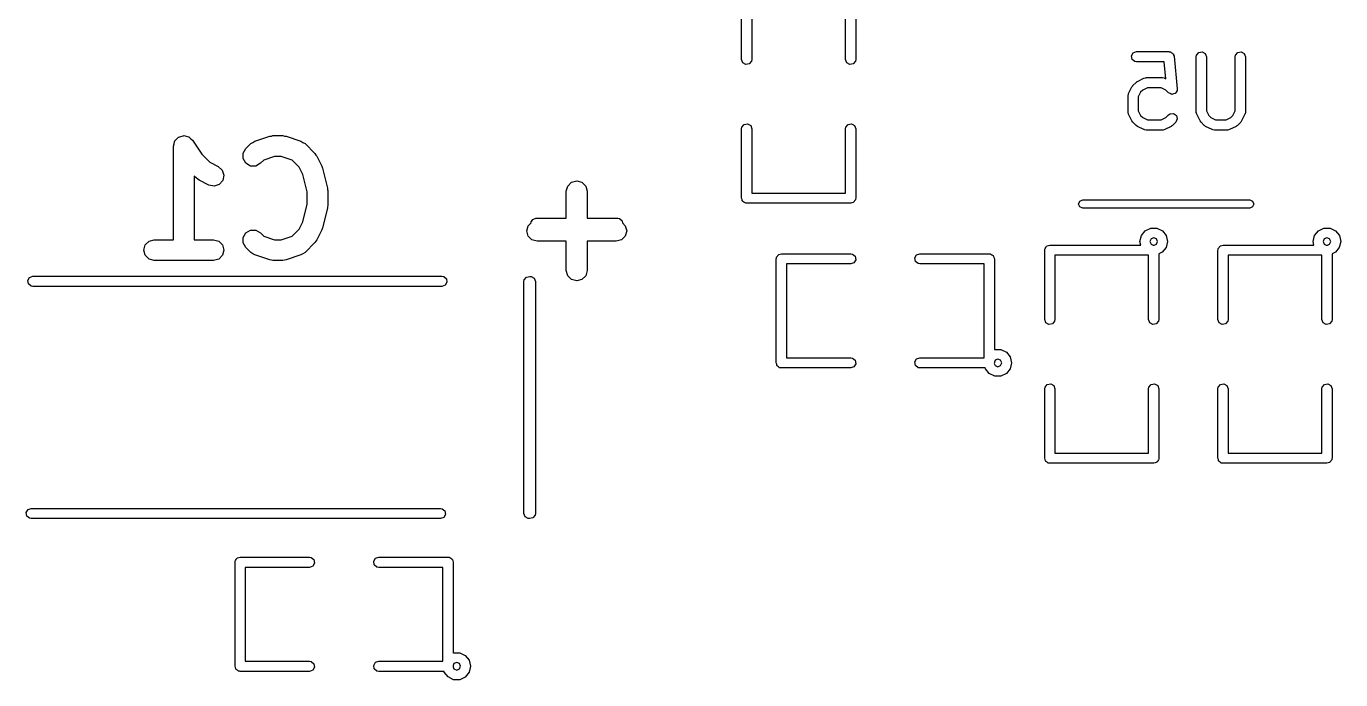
# Model space of a CAD drawing. Extents: x 0.07 to 3.42, y 0.45 to 1.55.
# Drawn here: x 0.96 to 1.719, y 0.477 to 0.854 of the extents above; entities that cross this region are included whole.
import ezdxf

# ---------------------------------------------------------------- set-up
doc = ezdxf.new("R2010")
doc.units = 0
doc.header["$MEASUREMENT"] = 0
doc.layers.add('BLACK', color=7, linetype='CONTINUOUS')

msp = doc.modelspace()

# ---------------------------------------------------------------- linework, layer by layer
at = {"layer": 'BLACK', "linetype": 'CONTINUOUS'}
for p, q in [((1.37335, 0.834764), (1.37335, 0.874764)), ((1.37925, 0.871811), (1.37925, 0.834764)), ((1.43335, 0.834764), (1.43335, 0.871811)), ((1.43925, 0.872581), (1.43925, 0.834764)), ((1.5984, 0.836836), (1.5994, 0.838586)), ((1.59875, 0.834847), (1.5984, 0.836836)), ((1.5994, 0.838586), (1.6013, 0.839276)), ((1.6013, 0.839276), (1.62005, 0.839276)), ((1.62005, 0.839276), (1.6202, 0.839249)), ((1.6202, 0.839249), (1.62027, 0.839268)), ((1.62027, 0.839268), (1.62038, 0.839218)), ((1.62038, 0.839218), (1.62106, 0.839098)), ((1.62106, 0.839098), (1.62154, 0.838695)), ((1.62154, 0.838695), (1.62211, 0.838437)), ((1.62211, 0.838437), (1.62229, 0.838065)), ((1.62229, 0.838065), (1.62261, 0.8378)), ((1.62261, 0.8378), (1.62272, 0.837182)), ((1.62272, 0.837182), (1.62299, 0.836617)), ((1.62299, 0.836617), (1.62486, 0.81787)), ((1.63585, 0.836324), (1.63602, 0.837334)), ((1.63585, 0.804453), (1.63585, 0.836324)), ((1.63602, 0.837334), (1.63732, 0.838881)), ((1.63732, 0.838881), (1.63931, 0.839231)), ((1.63931, 0.839231), (1.64106, 0.838222)), ((1.64106, 0.838222), (1.64175, 0.836324)), ((1.64175, 0.836324), (1.64175, 0.80515)), ((1.65834, 0.836324), (1.65852, 0.837334)), ((1.65834, 0.80515), (1.65834, 0.836324)), ((1.65852, 0.837334), (1.65982, 0.838881)), ((1.65982, 0.838881), (1.66181, 0.839231)), ((1.66181, 0.839231), (1.66356, 0.838222)), ((1.66356, 0.838222), (1.66425, 0.836324)), ((1.66425, 0.836324), (1.66425, 0.804453)), ((1.37404, 0.832866), (1.37335, 0.834764)), ((1.37579, 0.831856), (1.37404, 0.832866)), ((1.37778, 0.832207), (1.37579, 0.831856)), ((1.37907, 0.833754), (1.37778, 0.832207)), ((1.37925, 0.834764), (1.37907, 0.833754)), ((1.43404, 0.832866), (1.43335, 0.834764)), ((1.43579, 0.831856), (1.43404, 0.832866)), ((1.43778, 0.832207), (1.43579, 0.831856)), ((1.43907, 0.833754), (1.43778, 0.832207)), ((1.43925, 0.834764), (1.43907, 0.833754)), ((1.60029, 0.833549), (1.59875, 0.834847)), ((1.6013, 0.833371), (1.60029, 0.833549)), ((1.61738, 0.833371), (1.6013, 0.833371)), ((1.61836, 0.823599), (1.61738, 0.833371)), ((1.59922, 0.819664), (1.60109, 0.821539)), ((1.60109, 0.821539), (1.60181, 0.822045)), ((1.60181, 0.822045), (1.60186, 0.822092)), ((1.60186, 0.822092), (1.60561, 0.823966)), ((1.60561, 0.823966), (1.60659, 0.824259)), ((1.60659, 0.824259), (1.60676, 0.824218)), ((1.60676, 0.824218), (1.60693, 0.824278)), ((1.60693, 0.824278), (1.6163, 0.824278)), ((1.6163, 0.824278), (1.61731, 0.8241)), ((1.61731, 0.8241), (1.61745, 0.823987)), ((1.61745, 0.823987), (1.61762, 0.823966)), ((1.61762, 0.823966), (1.61836, 0.823599)), ((1.59648, 0.813826), (1.59665, 0.814836)), ((1.59648, 0.804453), (1.59648, 0.813826)), ((1.59665, 0.814836), (1.59677, 0.814972)), ((1.59677, 0.814972), (1.59679, 0.815147)), ((1.59679, 0.815147), (1.59866, 0.818896)), ((1.59866, 0.818896), (1.59919, 0.819605)), ((1.59919, 0.819605), (1.59922, 0.819664)), ((1.60373, 0.815827), (1.60238, 0.813129)), ((1.60238, 0.813129), (1.60238, 0.80515)), ((1.60493, 0.817024), (1.60373, 0.815827)), ((1.60762, 0.818373), (1.60493, 0.817024)), ((1.6156, 0.818373), (1.60762, 0.818373)), ((1.6183, 0.817024), (1.6156, 0.818373)), ((1.61984, 0.815488), (1.6183, 0.817024)), ((1.61986, 0.81548), (1.61984, 0.815488)), ((1.61986, 0.815462), (1.61986, 0.81548)), ((1.62077, 0.815053), (1.61986, 0.815462)), ((1.62167, 0.814634), (1.62077, 0.815053)), ((1.62169, 0.814639), (1.62167, 0.814634)), ((1.6217, 0.814631), (1.62169, 0.814639)), ((1.62266, 0.8149), (1.6217, 0.814631)), ((1.62362, 0.815157), (1.62266, 0.8149)), ((1.62363, 0.815173), (1.62362, 0.815157)), ((1.62365, 0.815178), (1.62363, 0.815173)), ((1.62421, 0.816), (1.62365, 0.815178)), ((1.62478, 0.816812), (1.62421, 0.816)), ((1.62479, 0.816847), (1.62478, 0.816831)), ((1.62478, 0.816831), (1.62478, 0.816812)), ((1.62486, 0.81787), (1.62479, 0.816847)), ((1.60238, 0.80515), (1.60373, 0.802452)), ((1.64175, 0.80515), (1.6431, 0.802452)), ((1.65699, 0.802452), (1.65834, 0.80515)), ((1.37352, 0.795774), (1.37482, 0.797321)), ((1.37482, 0.797321), (1.37681, 0.797672)), ((1.37681, 0.797672), (1.37856, 0.796662)), ((1.43352, 0.795774), (1.43482, 0.797321)), ((1.43482, 0.797321), (1.43681, 0.797672)), ((1.43681, 0.797672), (1.43856, 0.796662)), ((1.59654, 0.804287), (1.59648, 0.804453)), ((1.59649, 0.804115), (1.59654, 0.804287)), ((1.59679, 0.803132), (1.59649, 0.804115)), ((1.59866, 0.799383), (1.59679, 0.803132)), ((1.59871, 0.799338), (1.59866, 0.799383)), ((1.59922, 0.798615), (1.59871, 0.799338)), ((1.60109, 0.79674), (1.59922, 0.798615)), ((1.60373, 0.802452), (1.60493, 0.801255)), ((1.60493, 0.801255), (1.60762, 0.799906)), ((1.60762, 0.799906), (1.6156, 0.799906)), ((1.6156, 0.799906), (1.6183, 0.801255)), ((1.6183, 0.801255), (1.61984, 0.802791)), ((1.61984, 0.802791), (1.62068, 0.803379)), ((1.62068, 0.803379), (1.62269, 0.803555)), ((1.62401, 0.798615), (1.62214, 0.79674)), ((1.62269, 0.803555), (1.62434, 0.802397)), ((1.62487, 0.800446), (1.62401, 0.798615)), ((1.62434, 0.802397), (1.62487, 0.800446)), ((1.63591, 0.804287), (1.63585, 0.804453)), ((1.63586, 0.804115), (1.63591, 0.804287)), ((1.63616, 0.803132), (1.63586, 0.804115)), ((1.63803, 0.799383), (1.63616, 0.803132)), ((1.63808, 0.799338), (1.63803, 0.799383)), ((1.63859, 0.798615), (1.63808, 0.799338)), ((1.64046, 0.79674), (1.63859, 0.798615)), ((1.6431, 0.802452), (1.6443, 0.801255)), ((1.6443, 0.801255), (1.64699, 0.799906)), ((1.64699, 0.799906), (1.6531, 0.799906)), ((1.6531, 0.799906), (1.6558, 0.801255)), ((1.6558, 0.801255), (1.65699, 0.802452)), ((1.66151, 0.798615), (1.65963, 0.79674)), ((1.66154, 0.798673), (1.66151, 0.798615)), ((1.66206, 0.799383), (1.66154, 0.798673)), ((1.66394, 0.803132), (1.66206, 0.799383)), ((1.66396, 0.803307), (1.66394, 0.803132)), ((1.66407, 0.803443), (1.66396, 0.803307)), ((1.66425, 0.804453), (1.66407, 0.803443)), ((1.04707, 0.788792), (1.04797, 0.789818)), ((1.04797, 0.789818), (1.04816, 0.789882)), ((1.04816, 0.789882), (1.0483, 0.790022)), ((1.0483, 0.790022), (1.04962, 0.790375)), ((1.04962, 0.790375), (1.05091, 0.790813)), ((1.05091, 0.790813), (1.05111, 0.790774)), ((1.05111, 0.790774), (1.0513, 0.790826)), ((1.0513, 0.790826), (1.05262, 0.790472)), ((1.05262, 0.790472), (1.05396, 0.790204)), ((1.05396, 0.790204), (1.05411, 0.790073)), ((1.05411, 0.790073), (1.0543, 0.790022)), ((1.0543, 0.790022), (1.05527, 0.789056)), ((1.09226, 0.787661), (1.10083, 0.790518)), ((1.10083, 0.790518), (1.10179, 0.790576)), ((1.10179, 0.790576), (1.10273, 0.790826)), ((1.10273, 0.790826), (1.10844, 0.790826)), ((1.10844, 0.790826), (1.10938, 0.790576)), ((1.10938, 0.790576), (1.11034, 0.790518)), ((1.11034, 0.790518), (1.11891, 0.787661)), ((1.37335, 0.794764), (1.37352, 0.795774)), ((1.37335, 0.754764), (1.37335, 0.794764)), ((1.37856, 0.796662), (1.37925, 0.794764)), ((1.37925, 0.794764), (1.37925, 0.757717)), ((1.43335, 0.794764), (1.43352, 0.795774)), ((1.43335, 0.757717), (1.43335, 0.794764)), ((1.43856, 0.796662), (1.43925, 0.794764)), ((1.43925, 0.794764), (1.43925, 0.754764)), ((1.60115, 0.796713), (1.60109, 0.79674)), ((1.60186, 0.796187), (1.60115, 0.796713)), ((1.60561, 0.794312), (1.60186, 0.796187)), ((1.60578, 0.794292), (1.60561, 0.794312)), ((1.60592, 0.794179), (1.60578, 0.794292)), ((1.60693, 0.794001), (1.60592, 0.794179)), ((1.6163, 0.794001), (1.60693, 0.794001)), ((1.61647, 0.794061), (1.6163, 0.794001)), ((1.61664, 0.79402), (1.61647, 0.794061)), ((1.61762, 0.794312), (1.61664, 0.79402)), ((1.62137, 0.796187), (1.61762, 0.794312)), ((1.62142, 0.796234), (1.62137, 0.796187)), ((1.62214, 0.79674), (1.62142, 0.796234)), ((1.64052, 0.796713), (1.64046, 0.79674)), ((1.64123, 0.796187), (1.64052, 0.796713)), ((1.64498, 0.794312), (1.64123, 0.796187)), ((1.64515, 0.794292), (1.64498, 0.794312)), ((1.64529, 0.794179), (1.64515, 0.794292)), ((1.6463, 0.794001), (1.64529, 0.794179)), ((1.6538, 0.794001), (1.6463, 0.794001)), ((1.65396, 0.794061), (1.6538, 0.794001)), ((1.65413, 0.79402), (1.65396, 0.794061)), ((1.65512, 0.794312), (1.65413, 0.79402)), ((1.65887, 0.796187), (1.65512, 0.794312)), ((1.65891, 0.796234), (1.65887, 0.796187)), ((1.65963, 0.79674), (1.65891, 0.796234)), ((1.0453, 0.784826), (1.04565, 0.786145)), ((1.0453, 0.730826), (1.0453, 0.784826)), ((1.04565, 0.786145), (1.04592, 0.787485)), ((1.04592, 0.787485), (1.04605, 0.787634)), ((1.04605, 0.787634), (1.0461, 0.787826)), ((1.0461, 0.787826), (1.04707, 0.788792)), ((1.05527, 0.789056), (1.05629, 0.788154)), ((1.05629, 0.788154), (1.06168, 0.780077)), ((1.0855, 0.780664), (1.08706, 0.783354)), ((1.08706, 0.783354), (1.08991, 0.786211)), ((1.08991, 0.786211), (1.09111, 0.786901)), ((1.09111, 0.786901), (1.09226, 0.787661)), ((1.11891, 0.787661), (1.12006, 0.786901)), ((1.12006, 0.786901), (1.12126, 0.786211)), ((1.12126, 0.786211), (1.12697, 0.780497)), ((1.06168, 0.780077), (1.06628, 0.775471)), ((1.06628, 0.775471), (1.07113, 0.773049)), ((1.0855, 0.777558), (1.0855, 0.780664)), ((1.08706, 0.774869), (1.0855, 0.777558)), ((1.08975, 0.773316), (1.08706, 0.774869)), ((1.09554, 0.774869), (1.09285, 0.773316)), ((1.0974, 0.776724), (1.09554, 0.774869)), ((1.1037, 0.778826), (1.0974, 0.776724)), ((1.10747, 0.778826), (1.1037, 0.778826)), ((1.11377, 0.776724), (1.10747, 0.778826)), ((1.1178, 0.7727), (1.11377, 0.776724)), ((1.12697, 0.780497), (1.12745, 0.77966)), ((1.12745, 0.77966), (1.12809, 0.778938)), ((1.12809, 0.778938), (1.13095, 0.773223)), ((1.05849, 0.766297), (1.0573, 0.767483)), ((1.0573, 0.767483), (1.0573, 0.730826)), ((1.07113, 0.773049), (1.07345, 0.770989)), ((1.07345, 0.770989), (1.07443, 0.768042)), ((1.07443, 0.768042), (1.07381, 0.764999)), ((1.09285, 0.773316), (1.08975, 0.773316)), ((1.11992, 0.768446), (1.1178, 0.7727)), ((1.12244, 0.758373), (1.11992, 0.768446)), ((1.13095, 0.773223), (1.13108, 0.772574)), ((1.13108, 0.772574), (1.13141, 0.771995)), ((1.13141, 0.771995), (1.13426, 0.760567)), ((1.05932, 0.765814), (1.05849, 0.766297)), ((1.06004, 0.765173), (1.05932, 0.765814)), ((1.06576, 0.762316), (1.06004, 0.765173)), ((1.0688, 0.761694), (1.06576, 0.762316)), ((1.07175, 0.762676), (1.0688, 0.761694)), ((1.07381, 0.764999), (1.07175, 0.762676)), ((1.13426, 0.760567), (1.13425, 0.759826)), ((1.13425, 0.759826), (1.13444, 0.759111)), ((1.13444, 0.759111), (1.13444, 0.75054)), ((1.2721, 0.758735), (1.2729, 0.761735)), ((1.2729, 0.761735), (1.2751, 0.763931)), ((1.2751, 0.763931), (1.2781, 0.764735)), ((1.2781, 0.764735), (1.2811, 0.763931)), ((1.2811, 0.763931), (1.2833, 0.761735)), ((1.2833, 0.761735), (1.2841, 0.758735)), ((1.12244, 0.751279), (1.12244, 0.758373)), ((1.2721, 0.743217), (1.2721, 0.758735)), ((1.2841, 0.758735), (1.2841, 0.743217)), ((1.37361, 0.754043), (1.37335, 0.754764)), ((1.37374, 0.753287), (1.37361, 0.754043)), ((1.37395, 0.753116), (1.37374, 0.753287)), ((1.37404, 0.752866), (1.37395, 0.753116)), ((1.3747, 0.752482), (1.37404, 0.752866)), ((1.37529, 0.751989), (1.3747, 0.752482)), ((1.37567, 0.751921), (1.37529, 0.751989)), ((1.37579, 0.751856), (1.37567, 0.751921)), ((1.37592, 0.751879), (1.37579, 0.751856)), ((1.3763, 0.751811), (1.37592, 0.751879)), ((1.4363, 0.751811), (1.3763, 0.751811)), ((1.37925, 0.757717), (1.43335, 0.757717)), ((1.43702, 0.752073), (1.4363, 0.751811)), ((1.43778, 0.752207), (1.43702, 0.752073)), ((1.43795, 0.752411), (1.43778, 0.752207)), ((1.4382, 0.752502), (1.43795, 0.752411)), ((1.43858, 0.753166), (1.4382, 0.752502)), ((1.43907, 0.753754), (1.43858, 0.753166)), ((1.43914, 0.754137), (1.43907, 0.753754)), ((1.43921, 0.754251), (1.43914, 0.754137)), ((1.43925, 0.754764), (1.43918, 0.75438)), ((1.43918, 0.75438), (1.43921, 0.754251)), ((1.56791, 0.751378), (1.56861, 0.753048)), ((1.56861, 0.749708), (1.56791, 0.751378)), ((1.56861, 0.753048), (1.57028, 0.75374)), ((1.57028, 0.75374), (1.66673, 0.75374)), ((1.66673, 0.75374), (1.6684, 0.753048)), ((1.6684, 0.753048), (1.66909, 0.751378)), ((1.66909, 0.751378), (1.6684, 0.749708)), ((1.11992, 0.741206), (1.12244, 0.751279)), ((1.13426, 0.749085), (1.13141, 0.737656)), ((1.13444, 0.75054), (1.13425, 0.749825)), ((1.13425, 0.749825), (1.13426, 0.749085)), ((1.57028, 0.749016), (1.56861, 0.749708)), ((1.66673, 0.749016), (1.57028, 0.749016)), ((1.6684, 0.749708), (1.66673, 0.749016)), ((1.08706, 0.734783), (1.08975, 0.736335)), ((1.08975, 0.736335), (1.09285, 0.736335)), ((1.09285, 0.736335), (1.09554, 0.734783)), ((1.11377, 0.732927), (1.1178, 0.736951)), ((1.1178, 0.736951), (1.11992, 0.741206)), ((1.13095, 0.736428), (1.12809, 0.730714)), ((1.13108, 0.737077), (1.13095, 0.736428)), ((1.13141, 0.737656), (1.13108, 0.737077)), ((1.24924, 0.735878), (1.25005, 0.738878)), ((1.25005, 0.738878), (1.25173, 0.740561)), ((1.25169, 0.740777), (1.2527, 0.742526)), ((1.25173, 0.740561), (1.25169, 0.740777)), ((1.2527, 0.742526), (1.2546, 0.743217)), ((1.2546, 0.743217), (1.2721, 0.743217)), ((1.2841, 0.743217), (1.3018, 0.743217)), ((1.3018, 0.743217), (1.30281, 0.743038)), ((1.30281, 0.743038), (1.30436, 0.74174)), ((1.30436, 0.74174), (1.30458, 0.740446)), ((1.30458, 0.740446), (1.30615, 0.738878)), ((1.30615, 0.738878), (1.30696, 0.735878)), ((1.60635, 0.735988), (1.60954, 0.737519)), ((1.60954, 0.737519), (1.61307, 0.737516)), ((1.61307, 0.737516), (1.61626, 0.735979)), ((1.70635, 0.735988), (1.70954, 0.737519)), ((1.70954, 0.737519), (1.71307, 0.737516)), ((1.71307, 0.737516), (1.71626, 0.735979)), ((1.02896, 0.727826), (1.03116, 0.730022)), ((1.03116, 0.730022), (1.03416, 0.730826)), ((1.03416, 0.730826), (1.0453, 0.730826)), ((1.0573, 0.730826), (1.06844, 0.730826)), ((1.06844, 0.730826), (1.07144, 0.730022)), ((1.07144, 0.730022), (1.07364, 0.727826)), ((1.0855, 0.732093), (1.08706, 0.734783)), ((1.0855, 0.728987), (1.0855, 0.732093)), ((1.08706, 0.726297), (1.0855, 0.728987)), ((1.09554, 0.734783), (1.0974, 0.732927)), ((1.0974, 0.732927), (1.1037, 0.730826)), ((1.1037, 0.730826), (1.10747, 0.730826)), ((1.10747, 0.730826), (1.11377, 0.732927)), ((1.12697, 0.729154), (1.12126, 0.72344)), ((1.12745, 0.729991), (1.12697, 0.729154)), ((1.12809, 0.730714), (1.12745, 0.729991)), ((1.25005, 0.732878), (1.24924, 0.735878)), ((1.25224, 0.730682), (1.25005, 0.732878)), ((1.25524, 0.729878), (1.25224, 0.730682)), ((1.2721, 0.729878), (1.25524, 0.729878)), ((1.2721, 0.713021), (1.2721, 0.729878)), ((1.30096, 0.729878), (1.2841, 0.729878)), ((1.2841, 0.729878), (1.2841, 0.713021)), ((1.30396, 0.730682), (1.30096, 0.729878)), ((1.30615, 0.732878), (1.30396, 0.730682)), ((1.30696, 0.735878), (1.30615, 0.732878)), ((1.60335, 0.729778), (1.60414, 0.733225)), ((1.60335, 0.729764), (1.60335, 0.729778)), ((1.60381, 0.727717), (1.60335, 0.729764)), ((1.60414, 0.733225), (1.60635, 0.735988)), ((1.60973, 0.731331), (1.60908, 0.729764)), ((1.60908, 0.729764), (1.60973, 0.728197)), ((1.6113, 0.73198), (1.60973, 0.731331)), ((1.61287, 0.731331), (1.6113, 0.73198)), ((1.61352, 0.729764), (1.61287, 0.731331)), ((1.61287, 0.728197), (1.61352, 0.729764)), ((1.61626, 0.735979), (1.61847, 0.733213)), ((1.61925, 0.729736), (1.61845, 0.72629)), ((1.61847, 0.733213), (1.61925, 0.729764)), ((1.61925, 0.729764), (1.61925, 0.729736)), ((1.70335, 0.729778), (1.70414, 0.733225)), ((1.70335, 0.729764), (1.70335, 0.729778)), ((1.70381, 0.727717), (1.70335, 0.729764)), ((1.70414, 0.733225), (1.70635, 0.735988)), ((1.70973, 0.731331), (1.70908, 0.729764)), ((1.70908, 0.729764), (1.70973, 0.728197)), ((1.7113, 0.73198), (1.70973, 0.731331)), ((1.71287, 0.731331), (1.7113, 0.73198)), ((1.71352, 0.729764), (1.71287, 0.731331)), ((1.71287, 0.728197), (1.71352, 0.729764)), ((1.71626, 0.735979), (1.71847, 0.733213)), ((1.71925, 0.729736), (1.71845, 0.72629)), ((1.71847, 0.733213), (1.71925, 0.729764)), ((1.71925, 0.729764), (1.71925, 0.729736)), ((1.02816, 0.724826), (1.02896, 0.727826)), ((1.02896, 0.721826), (1.02816, 0.724826)), ((1.03116, 0.719629), (1.02896, 0.721826)), ((1.07364, 0.721826), (1.07144, 0.719629)), ((1.07364, 0.727826), (1.07444, 0.724826)), ((1.07444, 0.724826), (1.07364, 0.721826)), ((1.08991, 0.72344), (1.08706, 0.726297)), ((1.09111, 0.72275), (1.08991, 0.72344)), ((1.09226, 0.721991), (1.09111, 0.72275)), ((1.10083, 0.719134), (1.09226, 0.721991)), ((1.11891, 0.721991), (1.11034, 0.719134)), ((1.12006, 0.722751), (1.11891, 0.721991)), ((1.12126, 0.72344), (1.12006, 0.722751)), ((1.39352, 0.720774), (1.39402, 0.721361)), ((1.39402, 0.721361), (1.3944, 0.722026)), ((1.3944, 0.722026), (1.39465, 0.722117)), ((1.39465, 0.722117), (1.39482, 0.722321)), ((1.39482, 0.722321), (1.39558, 0.722454)), ((1.39558, 0.722454), (1.3963, 0.722717)), ((1.3963, 0.722717), (1.4363, 0.722717)), ((1.4363, 0.722717), (1.43731, 0.722538)), ((1.43731, 0.722538), (1.43886, 0.72124)), ((1.43886, 0.72124), (1.43921, 0.719251)), ((1.47339, 0.720277), (1.4744, 0.722026)), ((1.4744, 0.722026), (1.4763, 0.722717)), ((1.4763, 0.722717), (1.5163, 0.722717)), ((1.5163, 0.722717), (1.51668, 0.722649)), ((1.51668, 0.722649), (1.51681, 0.722672)), ((1.51681, 0.722672), (1.51693, 0.722606)), ((1.51693, 0.722606), (1.51731, 0.722538)), ((1.51731, 0.722538), (1.5179, 0.722045)), ((1.5179, 0.722045), (1.51856, 0.721662)), ((1.51856, 0.721662), (1.51865, 0.721411)), ((1.51865, 0.721411), (1.51886, 0.72124)), ((1.51886, 0.72124), (1.51899, 0.720485)), ((1.54835, 0.724764), (1.54841, 0.725147)), ((1.54835, 0.684764), (1.54835, 0.724764)), ((1.54839, 0.725277), (1.54846, 0.72539)), ((1.54841, 0.725147), (1.54839, 0.725277)), ((1.54846, 0.72539), (1.54852, 0.725774)), ((1.54852, 0.725774), (1.54902, 0.726361)), ((1.54902, 0.726361), (1.5494, 0.727026)), ((1.5494, 0.727026), (1.54965, 0.727117)), ((1.54965, 0.727117), (1.54982, 0.727321)), ((1.54982, 0.727321), (1.55058, 0.727454)), ((1.55058, 0.727454), (1.5513, 0.727717)), ((1.5513, 0.727717), (1.60381, 0.727717)), ((1.60835, 0.721811), (1.55425, 0.721811)), ((1.55425, 0.721811), (1.55425, 0.684764)), ((1.60835, 0.684764), (1.60835, 0.721811)), ((1.60973, 0.728197), (1.61089, 0.727717)), ((1.61089, 0.727717), (1.6113, 0.727717)), ((1.6113, 0.727717), (1.61158, 0.727666)), ((1.61158, 0.727666), (1.61287, 0.728197)), ((1.61624, 0.723531), (1.61425, 0.722581)), ((1.61425, 0.722581), (1.61425, 0.684764)), ((1.61845, 0.72629), (1.61624, 0.723531)), ((1.64835, 0.724764), (1.64841, 0.725147)), ((1.64835, 0.684764), (1.64835, 0.724764)), ((1.64839, 0.725277), (1.64846, 0.72539)), ((1.64841, 0.725147), (1.64839, 0.725277)), ((1.64846, 0.72539), (1.64852, 0.725774)), ((1.64852, 0.725774), (1.64902, 0.726361)), ((1.64902, 0.726361), (1.6494, 0.727026)), ((1.6494, 0.727026), (1.64965, 0.727117)), ((1.64965, 0.727117), (1.64982, 0.727321)), ((1.64982, 0.727321), (1.65058, 0.727454)), ((1.65058, 0.727454), (1.6513, 0.727717)), ((1.6513, 0.727717), (1.70381, 0.727717)), ((1.70835, 0.721811), (1.65425, 0.721811)), ((1.65425, 0.721811), (1.65425, 0.684764)), ((1.70835, 0.684764), (1.70835, 0.721811)), ((1.70973, 0.728197), (1.71089, 0.727717)), ((1.71089, 0.727717), (1.7113, 0.727717)), ((1.7113, 0.727717), (1.71158, 0.727666)), ((1.71158, 0.727666), (1.71287, 0.728197)), ((1.71624, 0.723531), (1.71425, 0.722581)), ((1.71425, 0.722581), (1.71425, 0.684764)), ((1.71845, 0.72629), (1.71624, 0.723531)), ((1.03416, 0.718826), (1.03116, 0.719629)), ((1.06844, 0.718826), (1.03416, 0.718826)), ((1.07144, 0.719629), (1.06844, 0.718826)), ((1.10179, 0.719076), (1.10083, 0.719134)), ((1.10273, 0.718826), (1.10179, 0.719076)), ((1.10844, 0.718826), (1.10273, 0.718826)), ((1.10938, 0.719076), (1.10844, 0.718826)), ((1.11034, 0.719134), (1.10938, 0.719076)), ((1.39335, 0.719764), (1.39341, 0.720147)), ((1.39335, 0.659764), (1.39335, 0.719764)), ((1.39339, 0.720277), (1.39346, 0.72039)), ((1.39341, 0.720147), (1.39339, 0.720277)), ((1.39346, 0.72039), (1.39352, 0.720774)), ((1.4363, 0.716811), (1.39925, 0.716811)), ((1.39925, 0.716811), (1.39925, 0.662717)), ((1.4382, 0.717502), (1.4363, 0.716811)), ((1.43921, 0.719251), (1.4382, 0.717502)), ((1.47374, 0.718287), (1.47339, 0.720277)), ((1.47529, 0.716989), (1.47374, 0.718287)), ((1.4763, 0.716811), (1.47529, 0.716989)), ((1.51335, 0.716811), (1.4763, 0.716811)), ((1.51335, 0.662717), (1.51335, 0.716811)), ((1.51899, 0.720485), (1.51925, 0.719764)), ((1.51925, 0.719764), (1.51925, 0.667382)), ((0.961191, 0.707277), (0.962201, 0.709026)), ((0.961542, 0.705287), (0.961191, 0.707277)), ((0.962201, 0.709026), (0.964099, 0.709717)), ((0.964099, 0.709717), (1.2003, 0.709717)), ((1.2003, 0.709717), (1.20131, 0.709538)), ((1.20131, 0.709538), (1.20286, 0.70824)), ((1.20321, 0.706251), (1.2022, 0.704502)), ((1.20286, 0.70824), (1.20321, 0.706251)), ((1.24765, 0.706664), (1.24782, 0.707674)), ((1.24765, 0.572864), (1.24765, 0.706664)), ((1.24782, 0.707674), (1.24912, 0.709221)), ((1.24912, 0.709221), (1.25111, 0.709572)), ((1.25111, 0.709572), (1.25114, 0.709554)), ((1.25114, 0.709554), (1.25181, 0.709672)), ((1.25181, 0.709672), (1.25356, 0.708662)), ((1.25356, 0.708662), (1.25425, 0.706764)), ((1.25425, 0.706764), (1.25425, 0.572964)), ((1.2729, 0.710021), (1.2721, 0.713021)), ((1.2751, 0.707825), (1.2729, 0.710021)), ((1.2781, 0.707021), (1.2751, 0.707825)), ((1.2811, 0.707825), (1.2781, 0.707021)), ((1.2833, 0.710021), (1.2811, 0.707825)), ((1.2841, 0.713021), (1.2833, 0.710021)), ((0.963089, 0.703989), (0.961542, 0.705287)), ((0.964099, 0.703811), (0.963089, 0.703989)), ((1.2003, 0.703811), (0.964099, 0.703811)), ((1.2022, 0.704502), (1.2003, 0.703811)), ((1.54904, 0.682866), (1.54835, 0.684764)), ((1.55407, 0.683754), (1.55278, 0.682207)), ((1.55425, 0.684764), (1.55407, 0.683754)), ((1.60904, 0.682866), (1.60835, 0.684764)), ((1.61407, 0.683754), (1.61278, 0.682207)), ((1.61425, 0.684764), (1.61407, 0.683754)), ((1.64904, 0.682866), (1.64835, 0.684764)), ((1.65407, 0.683754), (1.65278, 0.682207)), ((1.65425, 0.684764), (1.65407, 0.683754)), ((1.70904, 0.682866), (1.70835, 0.684764)), ((1.71407, 0.683754), (1.71278, 0.682207)), ((1.71425, 0.684764), (1.71407, 0.683754)), ((1.55079, 0.681856), (1.54904, 0.682866)), ((1.55278, 0.682207), (1.55079, 0.681856)), ((1.61079, 0.681856), (1.60904, 0.682866)), ((1.61278, 0.682207), (1.61079, 0.681856)), ((1.65079, 0.681856), (1.64904, 0.682866)), ((1.65278, 0.682207), (1.65079, 0.681856)), ((1.71079, 0.681856), (1.70904, 0.682866)), ((1.71278, 0.682207), (1.71079, 0.681856)), ((1.39925, 0.662717), (1.4363, 0.662717)), ((1.4363, 0.662717), (1.43731, 0.662538)), ((1.43731, 0.662538), (1.43886, 0.66124)), ((1.43886, 0.66124), (1.43921, 0.659251)), ((1.47339, 0.660277), (1.4744, 0.662026)), ((1.4744, 0.662026), (1.4763, 0.662717)), ((1.4763, 0.662717), (1.51335, 0.662717)), ((1.51925, 0.667382), (1.51954, 0.667519)), ((1.51973, 0.661331), (1.51925, 0.660171)), ((1.51954, 0.667519), (1.52307, 0.667516)), ((1.5213, 0.66198), (1.51973, 0.661331)), ((1.52287, 0.661331), (1.5213, 0.66198)), ((1.52352, 0.659764), (1.52287, 0.661331)), ((1.52307, 0.667516), (1.52626, 0.665979)), ((1.52626, 0.665979), (1.52847, 0.663213)), ((1.52847, 0.663213), (1.52925, 0.659764)), ((1.39361, 0.659043), (1.39335, 0.659764)), ((1.39374, 0.658287), (1.39361, 0.659043)), ((1.39395, 0.658116), (1.39374, 0.658287)), ((1.39404, 0.657866), (1.39395, 0.658116)), ((1.3947, 0.657482), (1.39404, 0.657866)), ((1.39529, 0.656989), (1.3947, 0.657482)), ((1.39567, 0.656921), (1.39529, 0.656989)), ((1.39579, 0.656856), (1.39567, 0.656921)), ((1.39592, 0.656879), (1.39579, 0.656856)), ((1.3963, 0.656811), (1.39592, 0.656879)), ((1.4363, 0.656811), (1.3963, 0.656811)), ((1.4382, 0.657502), (1.4363, 0.656811)), ((1.43921, 0.659251), (1.4382, 0.657502)), ((1.47374, 0.658287), (1.47339, 0.660277)), ((1.47529, 0.656989), (1.47374, 0.658287)), ((1.4763, 0.656811), (1.47529, 0.656989)), ((1.51402, 0.656811), (1.4763, 0.656811)), ((1.51413, 0.656328), (1.51402, 0.656811)), ((1.51633, 0.653557), (1.51413, 0.656328)), ((1.51951, 0.652015), (1.51633, 0.653557)), ((1.51925, 0.659764), (1.5192, 0.659478)), ((1.5192, 0.659478), (1.51973, 0.658197)), ((1.51925, 0.660171), (1.51925, 0.659764)), ((1.51973, 0.658197), (1.5213, 0.657548)), ((1.5213, 0.657548), (1.52287, 0.658197)), ((1.52287, 0.658197), (1.52352, 0.659764)), ((1.52624, 0.653531), (1.52305, 0.652006)), ((1.52845, 0.65629), (1.52624, 0.653531)), ((1.52925, 0.659736), (1.52845, 0.65629)), ((1.52925, 0.659764), (1.52925, 0.659736)), ((1.52305, 0.652006), (1.51951, 0.652015)), ((1.54835, 0.644764), (1.54852, 0.645774)), ((1.54852, 0.645774), (1.54982, 0.647321)), ((1.54982, 0.647321), (1.55181, 0.647672)), ((1.55181, 0.647672), (1.55356, 0.646662)), ((1.55356, 0.646662), (1.55425, 0.644764)), ((1.60835, 0.644764), (1.60852, 0.645774)), ((1.60852, 0.645774), (1.60982, 0.647321)), ((1.60982, 0.647321), (1.61181, 0.647672)), ((1.61181, 0.647672), (1.61356, 0.646662)), ((1.61356, 0.646662), (1.61425, 0.644764)), ((1.64835, 0.644764), (1.64852, 0.645774)), ((1.64852, 0.645774), (1.64982, 0.647321)), ((1.64982, 0.647321), (1.65181, 0.647672)), ((1.65181, 0.647672), (1.65356, 0.646662)), ((1.65356, 0.646662), (1.65425, 0.644764)), ((1.70835, 0.644764), (1.70852, 0.645774)), ((1.70852, 0.645774), (1.70982, 0.647321)), ((1.70982, 0.647321), (1.71181, 0.647672)), ((1.71181, 0.647672), (1.71356, 0.646662)), ((1.71356, 0.646662), (1.71425, 0.644764)), ((1.54835, 0.604764), (1.54835, 0.644764)), ((1.55425, 0.644764), (1.55425, 0.607717)), ((1.60835, 0.607717), (1.60835, 0.644764)), ((1.61425, 0.644764), (1.61425, 0.604764)), ((1.64835, 0.604764), (1.64835, 0.644764)), ((1.65425, 0.644764), (1.65425, 0.607717)), ((1.70835, 0.607717), (1.70835, 0.644764)), ((1.71425, 0.644764), (1.71425, 0.604764)), ((1.55425, 0.607717), (1.60835, 0.607717)), ((1.65425, 0.607717), (1.70835, 0.607717)), ((1.54861, 0.604043), (1.54835, 0.604764)), ((1.54874, 0.603287), (1.54861, 0.604043)), ((1.54895, 0.603116), (1.54874, 0.603287)), ((1.54904, 0.602866), (1.54895, 0.603116)), ((1.5497, 0.602482), (1.54904, 0.602866)), ((1.55029, 0.601989), (1.5497, 0.602482)), ((1.55067, 0.601921), (1.55029, 0.601989)), ((1.55079, 0.601856), (1.55067, 0.601921)), ((1.55092, 0.601879), (1.55079, 0.601856)), ((1.5513, 0.601811), (1.55092, 0.601879)), ((1.6113, 0.601811), (1.5513, 0.601811)), ((1.61202, 0.602073), (1.6113, 0.601811)), ((1.61278, 0.602207), (1.61202, 0.602073)), ((1.61295, 0.602411), (1.61278, 0.602207)), ((1.6132, 0.602502), (1.61295, 0.602411)), ((1.61358, 0.603166), (1.6132, 0.602502)), ((1.61407, 0.603754), (1.61358, 0.603166)), ((1.61414, 0.604137), (1.61407, 0.603754)), ((1.61421, 0.604251), (1.61414, 0.604137)), ((1.61425, 0.604764), (1.61418, 0.60438)), ((1.61418, 0.60438), (1.61421, 0.604251)), ((1.64861, 0.604043), (1.64835, 0.604764)), ((1.64874, 0.603287), (1.64861, 0.604043)), ((1.64895, 0.603116), (1.64874, 0.603287)), ((1.64904, 0.602866), (1.64895, 0.603116)), ((1.6497, 0.602482), (1.64904, 0.602866)), ((1.65029, 0.601989), (1.6497, 0.602482)), ((1.65067, 0.601921), (1.65029, 0.601989)), ((1.65079, 0.601856), (1.65067, 0.601921)), ((1.65092, 0.601879), (1.65079, 0.601856)), ((1.6513, 0.601811), (1.65092, 0.601879)), ((1.7113, 0.601811), (1.6513, 0.601811)), ((1.71202, 0.602073), (1.7113, 0.601811)), ((1.71278, 0.602207), (1.71202, 0.602073)), ((1.71295, 0.602411), (1.71278, 0.602207)), ((1.7132, 0.602502), (1.71295, 0.602411)), ((1.71358, 0.603166), (1.7132, 0.602502)), ((1.71407, 0.603754), (1.71358, 0.603166)), ((1.71414, 0.604137), (1.71407, 0.603754)), ((1.71421, 0.604251), (1.71414, 0.604137)), ((1.71425, 0.604764), (1.71418, 0.60438)), ((1.71418, 0.60438), (1.71421, 0.604251)), ((0.960291, 0.573377), (0.961301, 0.575126)), ((0.960642, 0.571387), (0.960291, 0.573377)), ((0.962189, 0.570089), (0.960642, 0.571387)), ((0.961301, 0.575126), (0.963199, 0.575817)), ((0.963199, 0.569911), (0.962189, 0.570089)), ((0.963199, 0.575817), (1.1994, 0.575817)), ((1.1994, 0.569911), (0.963199, 0.569911)), ((1.1994, 0.575817), (1.20041, 0.575638)), ((1.2013, 0.570602), (1.1994, 0.569911)), ((1.20041, 0.575638), (1.20196, 0.57434)), ((1.20231, 0.572351), (1.2013, 0.570602)), ((1.20196, 0.57434), (1.20231, 0.572351)), ((1.24834, 0.570966), (1.24765, 0.572864)), ((1.25009, 0.569956), (1.24834, 0.570966)), ((1.25076, 0.570074), (1.25009, 0.569956)), ((1.25079, 0.570056), (1.25076, 0.570074)), ((1.25278, 0.570407), (1.25079, 0.570056)), ((1.25407, 0.571954), (1.25278, 0.570407)), ((1.25425, 0.572964), (1.25407, 0.571954)), ((1.08152, 0.546361), (1.0819, 0.547026)), ((1.0819, 0.547026), (1.08215, 0.547117)), ((1.08215, 0.547117), (1.08232, 0.547321)), ((1.08232, 0.547321), (1.08308, 0.547454)), ((1.08308, 0.547454), (1.0838, 0.547717)), ((1.0838, 0.547717), (1.1238, 0.547717)), ((1.1238, 0.547717), (1.12481, 0.547538)), ((1.12481, 0.547538), (1.12636, 0.54624)), ((1.16089, 0.545277), (1.1619, 0.547026)), ((1.1619, 0.547026), (1.1638, 0.547717)), ((1.1638, 0.547717), (1.2038, 0.547717)), ((1.2038, 0.547717), (1.20418, 0.547649)), ((1.20418, 0.547649), (1.20431, 0.547672)), ((1.20431, 0.547672), (1.20443, 0.547606)), ((1.20443, 0.547606), (1.20481, 0.547538)), ((1.20481, 0.547538), (1.2054, 0.547045)), ((1.2054, 0.547045), (1.20606, 0.546662)), ((1.20606, 0.546662), (1.20615, 0.546411)), ((1.08085, 0.544764), (1.08091, 0.545147)), ((1.08085, 0.484764), (1.08085, 0.544764)), ((1.08089, 0.545277), (1.08096, 0.54539)), ((1.08091, 0.545147), (1.08089, 0.545277)), ((1.08096, 0.54539), (1.08102, 0.545774)), ((1.08102, 0.545774), (1.08152, 0.546361)), ((1.1238, 0.541811), (1.08675, 0.541811)), ((1.08675, 0.541811), (1.08675, 0.487717)), ((1.1257, 0.542502), (1.1238, 0.541811)), ((1.12671, 0.544251), (1.1257, 0.542502)), ((1.12636, 0.54624), (1.12671, 0.544251)), ((1.16124, 0.543287), (1.16089, 0.545277)), ((1.16279, 0.541989), (1.16124, 0.543287)), ((1.1638, 0.541811), (1.16279, 0.541989)), ((1.20085, 0.541811), (1.1638, 0.541811)), ((1.20085, 0.487717), (1.20085, 0.541811)), ((1.20615, 0.546411), (1.20636, 0.54624)), ((1.20636, 0.54624), (1.20649, 0.545485)), ((1.20649, 0.545485), (1.20675, 0.544764)), ((1.20675, 0.544764), (1.20675, 0.492382)), ((1.08675, 0.487717), (1.1238, 0.487717)), ((1.1238, 0.487717), (1.12481, 0.487538)), ((1.12481, 0.487538), (1.12636, 0.48624)), ((1.12636, 0.48624), (1.12671, 0.484251)), ((1.16089, 0.485277), (1.1619, 0.487026)), ((1.1619, 0.487026), (1.1638, 0.487717)), ((1.1638, 0.487717), (1.20085, 0.487717)), ((1.20675, 0.492382), (1.20704, 0.492519)), ((1.20723, 0.486331), (1.20675, 0.485171)), ((1.20704, 0.492519), (1.21057, 0.492516)), ((1.2088, 0.48698), (1.20723, 0.486331)), ((1.21037, 0.486331), (1.2088, 0.48698)), ((1.21102, 0.484764), (1.21037, 0.486331)), ((1.21057, 0.492516), (1.21376, 0.490979)), ((1.21376, 0.490979), (1.21597, 0.488213)), ((1.21597, 0.488213), (1.21675, 0.484764)), ((1.08111, 0.484043), (1.08085, 0.484764)), ((1.08124, 0.483287), (1.08111, 0.484043)), ((1.08145, 0.483116), (1.08124, 0.483287)), ((1.08154, 0.482866), (1.08145, 0.483116)), ((1.0822, 0.482482), (1.08154, 0.482866)), ((1.08279, 0.481989), (1.0822, 0.482482)), ((1.08317, 0.481921), (1.08279, 0.481989)), ((1.08329, 0.481856), (1.08317, 0.481921)), ((1.08342, 0.481879), (1.08329, 0.481856)), ((1.0838, 0.481811), (1.08342, 0.481879)), ((1.1238, 0.481811), (1.0838, 0.481811)), ((1.1257, 0.482502), (1.1238, 0.481811)), ((1.12671, 0.484251), (1.1257, 0.482502)), ((1.16124, 0.483287), (1.16089, 0.485277)), ((1.16279, 0.481989), (1.16124, 0.483287)), ((1.1638, 0.481811), (1.16279, 0.481989)), ((1.20152, 0.481811), (1.1638, 0.481811)), ((1.20163, 0.481328), (1.20152, 0.481811)), ((1.20383, 0.478557), (1.20163, 0.481328)), ((1.20701, 0.477015), (1.20383, 0.478557)), ((1.20675, 0.484764), (1.2067, 0.484478)), ((1.2067, 0.484478), (1.20723, 0.483197)), ((1.20675, 0.485171), (1.20675, 0.484764)), ((1.20723, 0.483197), (1.2088, 0.482548)), ((1.2088, 0.482548), (1.21037, 0.483197)), ((1.21037, 0.483197), (1.21102, 0.484764)), ((1.21374, 0.478531), (1.21055, 0.477006)), ((1.21595, 0.48129), (1.21374, 0.478531)), ((1.21675, 0.484736), (1.21595, 0.48129)), ((1.21675, 0.484764), (1.21675, 0.484736)), ((1.21055, 0.477006), (1.20701, 0.477015))]:
    msp.add_line(p, q, dxfattribs=at)

doc.saveas('drawing.dxf')
